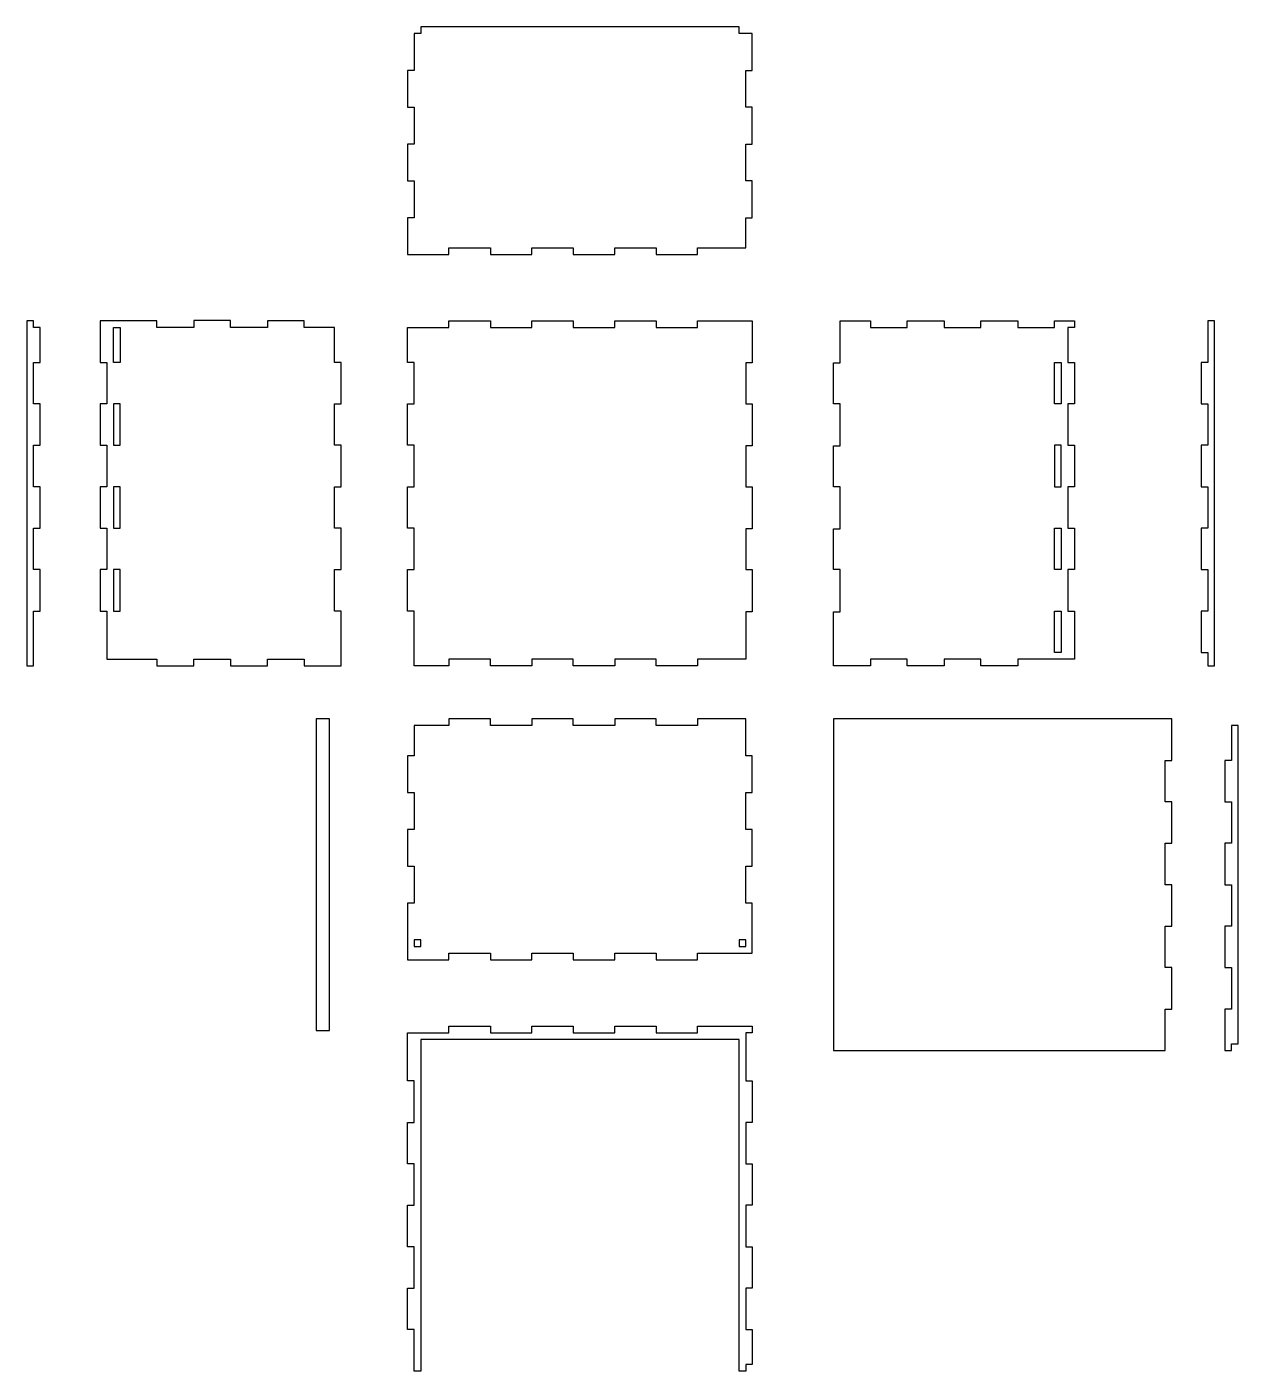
# Model space of a CAD drawing. Header units: millimetres. Extents: x -172 to 376, y -505 to 103.
import ezdxf

# ---------------------------------------------------------------- set-up
doc = ezdxf.new("R2010")
doc.units = ezdxf.units.MM
doc.layers.get('0').update_dxf_attribs({"linetype": 'CONTINUOUS'})

msp = doc.modelspace()

# ---------------------------------------------------------------- linework, layer by layer
msp.add_line((365, -33), (365, -33))
for points in [[(153, 83.33), (156, 83.33), (156, 100), (150, 100), (150, 103), (6, 103), (6, 100), (3, 100), (3, 83.33), (0, 83.33), (0, 66.67), (3, 66.67), (3, 50), (0, 50), (0, 33.33), (3, 33.33), (3, 16.67), (0, 16.67), (0, 0), (18.75, 0), (18.75, 3), (37.5, 3), (37.5, 0), (56.25, 0), (56.25, 3), (75, 3), (75, 0), (93.75, 0), (93.75, 3), (112.5, 3), (112.5, 0), (131.25, 0), (131.25, 3), (153, 3), (153, 16.67), (156, 16.67), (156, 33.33), (153, 33.33), (153, 50), (156, 50), (156, 66.67), (153, 66.67)], [(-169.14, -30), (-172.14, -30), (-172.14, -186), (-169.14, -186), (-169.14, -161.25), (-166.14, -161.25), (-166.14, -142.5), (-169.14, -142.5), (-169.14, -123.75), (-166.14, -123.75), (-166.14, -105), (-169.14, -105), (-169.14, -86.25), (-166.14, -86.25), (-166.14, -67.5), (-169.14, -67.5), (-169.14, -48.75), (-166.14, -48.75), (-166.14, -33), (-169.14, -33)], [(-96.67, -29.78), (-96.67, -33), (-113.33, -33), (-113.33, -30), (-139, -30), (-139, -48.75), (-136, -48.75), (-136, -67.5), (-139, -67.5), (-139, -86.25), (-136, -86.25), (-136, -105), (-139, -105), (-139, -123.75), (-136, -123.75), (-136, -142.5), (-139, -142.5), (-139, -161.25), (-136, -161.25), (-136, -183), (-113.33, -183), (-113.33, -186), (-96.67, -186), (-96.67, -183), (-80, -183), (-80, -186), (-63.33, -186), (-63.33, -183), (-46.67, -183), (-46.67, -186), (-30, -186), (-30, -161.25), (-33, -161.25), (-33, -142.5), (-30, -142.5), (-30, -123.75), (-33, -123.75), (-33, -105), (-30, -105), (-30, -86.25), (-33, -86.25), (-33, -67.5), (-30, -67.5), (-30, -48.75), (-33, -48.75), (-33, -33), (-46.67, -33), (-46.67, -30.01), (-63.33, -30.01), (-63.33, -33), (-80, -33), (-80, -29.78)], [(3, -186), (3, -177), (3, -161.25), (0, -161.25), (0, -142.5), (3, -142.5), (3, -123.75), (0, -123.75), (0, -105), (3, -105), (3, -86.25), (0, -86.25), (0, -67.5), (3, -67.5), (3, -48.75), (0, -48.75), (0, -33), (3, -33), (18.75, -33), (18.75, -30), (37.5, -30), (37.5, -33), (56.25, -33), (56.25, -30), (75, -30), (75, -33), (93.75, -33), (93.75, -30), (112.5, -30), (112.5, -33), (131.25, -33), (131.25, -30), (156, -30), (156, -49), (153, -49), (153, -67.5), (156, -67.5), (156, -86.5), (153, -86.5), (153, -105), (156, -105), (156, -124), (153, -124), (153, -142.5), (156, -142.5), (156, -161.5), (153, -161.5), (153, -183), (131.25, -183), (131.25, -186), (112.5, -186), (112.5, -183), (93.75, -183), (93.75, -186), (75, -186), (75, -183), (56.25, -183), (56.25, -186), (37.5, -186), (37.5, -183), (18.75, -183), (18.75, -186)], [(259.42, -186), (259.42, -183), (242.75, -183), (242.75, -186), (226.08, -186), (226.08, -183), (209.42, -183), (209.42, -186), (192.75, -186), (192.75, -161.5), (195.75, -161.5), (195.75, -142.5), (192.75, -142.5), (192.75, -124), (195.75, -124), (195.75, -105), (192.75, -105), (192.75, -86.5), (195.75, -86.5), (195.75, -67.5), (192.75, -67.5), (192.75, -49), (195.75, -49), (195.75, -33), (195.75, -30), (209.42, -30), (209.42, -33), (226.08, -33), (226.08, -30), (242.75, -30), (242.75, -33), (259.42, -33), (259.42, -30), (276.08, -30), (276.08, -33), (292.75, -33), (292.75, -30), (301.75, -30), (301.75, -33), (298.75, -33), (298.75, -48.75), (301.75, -48.75), (301.75, -67.5), (298.75, -67.5), (298.75, -86.25), (301.75, -86.25), (301.75, -105), (298.75, -105), (298.75, -123.75), (301.75, -123.75), (301.75, -142.5), (298.75, -142.5), (298.75, -161.25), (301.75, -161.25), (301.75, -183), (298.75, -183), (276.08, -183), (276.08, -186)], [(365, -30), (362, -30), (362, -48.75), (359, -48.75), (359, -67.5), (362, -67.5), (362, -86.25), (359, -86.25), (359, -105), (362, -105), (362, -123.75), (359, -123.75), (359, -142.5), (362, -142.5), (362, -161.25), (359, -161.25), (359, -180), (362, -180), (362, -186), (365, -186)], [(-130, -48.75), (-133, -48.75), (-133, -33), (-130, -33)], [(292.75, -48.75), (295.75, -48.75), (295.75, -67.5), (292.75, -67.5)], [(-130, -67.5), (-133, -67.5), (-133, -86.25), (-130, -86.25)], [(292.75, -105), (295.75, -105), (295.75, -86.25), (292.75, -86.25)], [(-130, -105), (-133, -105), (-133, -123.75), (-130, -123.75)], [(292.75, -123.75), (295.75, -123.75), (295.75, -142.5), (292.75, -142.5)], [(-130, -142.5), (-133, -142.5), (-133, -161.25), (-130, -161.25)], [(292.75, -161.25), (295.75, -161.25), (295.75, -180), (292.75, -180)], [(-35.26, -210), (-41.26, -210), (-41.26, -351), (-35.26, -351)], [(93.75, -319), (93.75, -316), (112.5, -316), (112.5, -319), (131.25, -319), (131.25, -316), (147, -316), (156, -316), (156, -293.33), (153, -293.33), (153, -276.67), (156, -276.67), (156, -260), (153, -260), (153, -243.33), (156, -243.33), (156, -226.67), (153, -226.67), (153, -213), (153, -210), (131.25, -210), (131.25, -213), (112.5, -213), (112.5, -210), (93.75, -210), (93.75, -213), (75, -213), (75, -210), (56.25, -210), (56.25, -213), (37.5, -213), (37.5, -210), (18.75, -210), (18.75, -213), (3, -213), (3, -226.67), (0, -226.67), (0, -243.33), (3, -243.33), (3, -260), (0, -260), (0, -276.67), (3, -276.67), (3, -293.33), (0, -293.33), (0, -319), (18.75, -319), (18.75, -316), (37.5, -316), (37.5, -319), (56.25, -319), (56.25, -316), (75, -316), (75, -319)], [(345.75, -210), (192.75, -210), (192.75, -360), (342.75, -360), (342.75, -341.25), (345.75, -341.25), (345.75, -322.5), (342.75, -322.5), (342.75, -303.75), (345.75, -303.75), (345.75, -285), (342.75, -285), (342.75, -266.25), (345.75, -266.25), (345.75, -247.5), (342.75, -247.5), (342.75, -228.75), (345.75, -228.75)], [(369.75, -322.5), (372.75, -322.5), (372.75, -341.25), (369.75, -341.25), (369.75, -360), (372.75, -360), (372.75, -357), (375.75, -357), (375.75, -213), (372.75, -213), (372.75, -228.75), (369.75, -228.75), (369.75, -247.5), (372.75, -247.5), (372.75, -266.25), (369.75, -266.25), (369.75, -285), (372.75, -285), (372.75, -303.75), (369.75, -303.75)], [(6, -310), (3, -310), (3, -313), (6, -313)], [(153, -310), (150, -310), (150, -313), (153, -313)], [(150, -355), (6, -355), (6, -505), (3, -505), (3, -486.25), (0, -486.25), (0, -467.5), (3, -467.5), (3, -448.75), (0, -448.75), (0, -430), (3, -430), (3, -411.25), (0, -411.25), (0, -392.5), (3, -392.5), (3, -373.75), (0, -373.75), (0, -352), (3, -352), (18.75, -352), (18.75, -349), (37.5, -349), (37.5, -352), (56.25, -352), (56.25, -349), (75, -349), (75, -352), (93.75, -352), (93.75, -349), (112.5, -349), (112.5, -352), (131.25, -352), (131.25, -349), (153, -349), (156, -349), (156, -352), (153, -352), (153, -355), (153, -373.75), (156, -373.75), (156, -392.5), (153, -392.5), (153, -411.25), (156, -411.25), (156, -430), (153, -430), (153, -448.75), (156, -448.75), (156, -467.5), (153, -467.5), (153, -486.25), (156, -486.25), (156, -502), (153, -502), (153, -505), (150, -505)]]:
    msp.add_lwpolyline(points, close=True)

doc.saveas('drawing.dxf')
